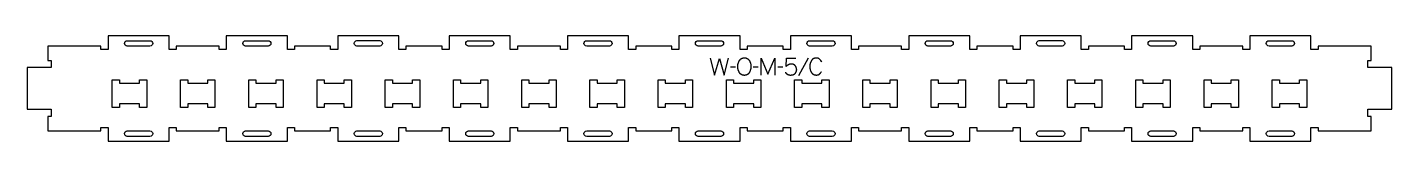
# Model space of a CAD drawing. Extents: x -1200 to 1200, y -93 to 93.
import ezdxf

# ---------------------------------------------------------------- set-up
doc = ezdxf.new("R2010")
doc.units = 0
for name, color, linetype in [('1_ANYTOOL_1MMDEEP_LABELS_S', 2, 'CONTINUOUS'), ('3_ANYTOOL_CUTTHROUGH_INSID', 4, 'CONTINUOUS'), ('4_ANYTOOL_CUTTHROUGH_OUTSI', 5, 'CONTINUOUS')]:
    doc.layers.add(name, color=color, linetype=linetype)

msp = doc.modelspace()

# ---------------------------------------------------------------- linework, layer by layer
at = {"layer": '1_ANYTOOL_1MMDEEP_LABELS_S'}
for p, q in [((173.8, 53.2), (156.6, 22.5)), ((45.6, 37.6), (36.9, 37.5)), ((85.7, 37.6), (76.9, 37.5)), ((129.2, 37.6), (120.4, 37.5))]:
    msp.add_line(p, q, dxfattribs=at)
for points in [[(1.3, 53.7), (9, 23.7), (17.4, 52.8), (25.9, 23.7), (33.4, 53.7)], [(90.8, 23.7), (90.8, 53.7), (102.8, 25.3), (114.8, 53.6), (114.8, 23.7)], [(133.5, 28.5), (133.7, 28.2), (133.9, 27.9), (134.1, 27.6), (134.3, 27.3), (134.5, 27.1), (134.8, 26.8), (135, 26.6), (135.3, 26.4), (135.5, 26.2), (135.7, 26), (136, 25.8), (136.3, 25.6), (136.5, 25.4), (136.8, 25.2), (137.1, 25), (137.3, 24.9), (137.6, 24.7), (137.9, 24.6), (138.2, 24.5), (138.5, 24.4), (138.8, 24.3), (139.1, 24.2), (139.4, 24.1), (139.7, 24), (140.1, 23.9), (140.4, 23.9), (140.7, 23.8), (141, 23.8), (141.4, 23.7), (141.7, 23.7), (142.1, 23.7), (142.4, 23.7), (142.8, 23.7), (143.2, 23.7), (143.6, 23.7), (144, 23.8), (144.4, 23.8), (144.8, 23.8), (145.2, 23.9), (145.5, 24), (145.9, 24), (146.3, 24.1), (146.6, 24.2), (146.9, 24.3), (147.3, 24.4), (147.6, 24.5), (147.9, 24.6), (148.2, 24.7), (148.4, 24.8), (148.6, 24.9), (148.7, 25), (148.9, 25), (149, 25.1), (149.2, 25.2), (149.3, 25.3), (149.4, 25.4), (149.6, 25.5), (149.7, 25.6), (149.9, 25.7), (150, 25.8), (150.1, 26), (150.3, 26.1), (150.4, 26.2), (150.5, 26.3), (150.7, 26.5), (150.8, 26.6), (150.9, 26.8), (151, 26.9), (151.1, 27.1), (151.3, 27.2), (151.4, 27.4), (151.5, 27.5), (151.6, 27.7), (151.7, 27.9), (151.8, 28.1), (151.9, 28.2), (152.1, 28.6), (152.3, 29), (152.4, 29.3), (152.5, 29.5), (152.6, 29.8), (152.7, 30), (152.8, 30.2), (152.9, 30.5), (153, 30.7), (153, 31), (153.1, 31.2), (153.1, 31.4), (153.2, 31.7), (153.2, 31.9), (153.2, 32.2), (153.2, 32.4), (153.3, 32.6), (153.3, 32.9), (153.3, 33.1), (153.2, 33.4), (153.2, 33.7), (153.2, 33.9), (153.2, 34.2), (153.2, 34.4), (153.1, 34.7), (153.1, 34.9), (153.1, 35.2), (153, 35.4), (153, 35.7), (152.9, 35.9), (152.9, 36.1), (152.8, 36.4), (152.7, 36.6), (152.7, 36.8), (152.6, 37), (152.5, 37.3), (152.4, 37.5), (152.3, 37.7), (152.2, 37.9), (152.1, 38.1), (152, 38.3), (151.9, 38.5), (151.8, 38.7), (151.7, 38.9), (151.5, 39.1), (151.4, 39.3), (151.3, 39.5), (151.1, 39.7), (151, 39.9), (150.9, 40.1), (150.7, 40.3), (150.5, 40.4), (150.4, 40.6), (150.2, 40.8), (150.1, 40.9), (149.9, 41.1), (149.7, 41.2), (149.5, 41.3), (149.3, 41.5), (149.1, 41.6), (149, 41.7), (148.8, 41.8), (148.6, 42), (148.3, 42.1), (148.1, 42.2), (147.9, 42.3), (147.7, 42.3), (147.5, 42.4), (147.3, 42.5), (147, 42.6), (146.8, 42.6), (146.5, 42.7), (146.3, 42.8), (146.1, 42.8), (145.8, 42.8), (145.5, 42.9), (145.3, 42.9), (145, 42.9), (144.7, 43), (144.5, 43), (144.2, 43), (143.9, 43), (143.6, 43), (143.2, 43), (142.9, 42.9), (142.5, 42.9), (142.2, 42.9), (141.9, 42.8), (141.6, 42.8), (141.2, 42.7), (140.9, 42.6), (140.6, 42.5), (140.3, 42.4), (140, 42.3), (139.7, 42.2), (139.5, 42.1), (139.2, 42), (138.9, 41.8), (138.4, 41.5), (138.1, 41.4), (137.8, 41.2), (137.5, 41), (137.3, 40.9), (137, 40.7), (136.7, 40.5), (136.5, 40.3), (136.2, 40.1), (136, 39.9), (135.7, 39.6), (135.4, 39.4), (135.2, 39.2), (134.7, 38.7), (135.4, 53.7), (151.6, 53.7)]]:
    msp.add_lwpolyline(points, dxfattribs=at)
msp.add_lwpolyline([(61.7, 54), (62.1, 54), (62.5, 54), (62.8, 54), (63, 54), (63.2, 54), (63.3, 53.9), (63.5, 53.9), (63.7, 53.9), (63.8, 53.8), (64, 53.8), (64.2, 53.8), (64.3, 53.7), (64.5, 53.7), (64.6, 53.6), (64.8, 53.6), (65, 53.5), (65.1, 53.5), (65.3, 53.4), (65.4, 53.3), (65.6, 53.3), (65.7, 53.2), (65.9, 53.1), (66, 53.1), (66.1, 53), (66.3, 52.9), (66.4, 52.8), (66.5, 52.7), (66.7, 52.6), (67.1, 52.4), (67.3, 52.2), (67.6, 52), (67.8, 51.8), (68.1, 51.6), (68.3, 51.3), (68.5, 51.1), (68.7, 50.9), (68.9, 50.6), (69.1, 50.4), (69.3, 50.2), (69.5, 49.9), (69.7, 49.6), (69.9, 49.4), (70.1, 49.1), (70.4, 48.5), (70.6, 48.2), (70.7, 47.9), (70.9, 47.7), (71, 47.4), (71.2, 47), (71.3, 46.7), (71.4, 46.4), (71.5, 46.1), (71.7, 45.8), (71.8, 45.5), (71.9, 45.1), (72, 44.8), (72.1, 44.5), (72.1, 44.1), (72.4, 43.1), (72.5, 42.4), (72.6, 41.8), (72.7, 41.1), (72.8, 40.5), (72.8, 39.8), (72.8, 39.2), (72.9, 38.5), (72.8, 37.9), (72.8, 37.3), (72.8, 36.6), (72.7, 36), (72.6, 35.3), (72.5, 34.7), (72.3, 34.1), (72.2, 33.4), (72, 32.8), (71.8, 32.2), (71.5, 31.5), (71.3, 30.9), (71, 30.2), (70.7, 29.6), (70.4, 29), (70.1, 28.3), (69.9, 28), (69.7, 27.7), (69.5, 27.4), (69.3, 27.1), (69.1, 26.9), (68.9, 26.6), (68.7, 26.3), (68.5, 26.1), (68.4, 26), (68.3, 25.9), (68.2, 25.8), (68, 25.6), (67.9, 25.5), (67.8, 25.4), (67.7, 25.3), (67.6, 25.2), (67.4, 25.1), (67.3, 25), (67.2, 24.9), (67.1, 24.8), (66.9, 24.8), (66.8, 24.7), (66.7, 24.6), (66.5, 24.5), (66.4, 24.4), (66.2, 24.4), (66.1, 24.3), (66, 24.2), (65.8, 24.1), (65.7, 24.1), (65.5, 24), (65.4, 23.9), (65.2, 23.9), (65.1, 23.8), (64.9, 23.8), (64.8, 23.7), (64.5, 23.6), (64.1, 23.5), (63.8, 23.5), (63.5, 23.4), (63.2, 23.4), (62.8, 23.3), (62.5, 23.3), (62.1, 23.3), (61.7, 23.2), (61.4, 23.2), (61, 23.2), (60.6, 23.3), (60.2, 23.3), (59.9, 23.3), (59.5, 23.4), (59.2, 23.4), (58.8, 23.5), (58.5, 23.6), (58.2, 23.6), (57.8, 23.7), (57.7, 23.8), (57.5, 23.8), (57.4, 23.9), (57.2, 24), (57.1, 24), (56.9, 24.1), (56.8, 24.2), (56.6, 24.2), (56.5, 24.3), (56.3, 24.4), (56.2, 24.4), (56, 24.5), (55.9, 24.6), (55.8, 24.7), (55.6, 24.8), (55.5, 24.9), (55.4, 25), (55.2, 25.1), (55.1, 25.2), (55, 25.3), (54.9, 25.4), (54.7, 25.5), (54.6, 25.6), (54.5, 25.7), (54.4, 25.8), (54.2, 25.9), (54.1, 26), (54, 26.1), (53.9, 26.3), (53.8, 26.4), (53.6, 26.7), (53.4, 26.9), (53.2, 27.2), (53, 27.5), (52.8, 27.8), (52.6, 28.1), (52.4, 28.4), (52.1, 29.1), (51.8, 29.7), (51.5, 30.4), (51.2, 31), (51, 31.7), (50.7, 32.3), (50.5, 33), (50.4, 33.6), (50.2, 34.3), (50.1, 34.9), (49.9, 35.6), (49.8, 36.2), (49.8, 36.9), (49.7, 37.5), (49.7, 38.2), (49.7, 38.8), (49.7, 39.5), (49.7, 40.2), (49.8, 40.9), (49.9, 41.6), (50, 42.2), (50.1, 42.9), (50.2, 43.6), (50.4, 44.2), (50.6, 44.9), (50.8, 45.5), (51, 46.1), (51.3, 46.8), (51.6, 47.4), (51.9, 48), (52.2, 48.6), (52.5, 49.2), (52.7, 49.5), (52.9, 49.8), (53.1, 50.1), (53.3, 50.3), (53.5, 50.6), (53.8, 50.8), (54, 51.1), (54.2, 51.3), (54.3, 51.4), (54.4, 51.5), (54.6, 51.7), (54.7, 51.8), (54.8, 51.9), (54.9, 52), (55.1, 52.1), (55.2, 52.2), (55.3, 52.2), (55.5, 52.3), (55.6, 52.4), (55.7, 52.5), (55.9, 52.6), (56, 52.7), (56.2, 52.8), (56.3, 52.8), (56.4, 52.9), (56.6, 53), (56.9, 53.1), (57.2, 53.2), (57.5, 53.4), (57.8, 53.5), (58.1, 53.6), (58.5, 53.7), (58.8, 53.7), (59.1, 53.8), (59.5, 53.9), (59.8, 53.9), (60.2, 54), (60.6, 54), (60.9, 54), (61.3, 54)], close=True, dxfattribs=at)
msp.add_lwpolyline([(197.4, 46.2, 0.131103), (193.7, 51.6), (193.5, 51.7), (193.4, 51.8), (193.2, 51.9), (193, 52.1), (192.9, 52.2), (192.7, 52.3), (192.5, 52.4), (192.4, 52.5), (192.2, 52.6), (192, 52.7), (191.8, 52.8), (191.7, 52.9), (191.5, 52.9), (191.3, 53), (191.1, 53.1), (190.9, 53.2), (190.7, 53.2), (190.5, 53.3), (190.3, 53.3), (190.1, 53.4), (189.9, 53.4), (189.7, 53.5), (189.5, 53.5), (189.3, 53.6), (189.1, 53.6), (188.9, 53.6), (188.7, 53.6), (188.5, 53.7), (188.3, 53.7), (188, 53.7), (187.8, 53.7), (187.6, 53.7), (187.2, 53.7), (186.9, 53.7), (186.6, 53.7), (186.2, 53.6), (185.9, 53.6), (185.6, 53.5), (185.3, 53.5), (185, 53.4), (184.7, 53.3), (184.4, 53.2), (184.1, 53.1), (183.8, 53), (183.5, 52.9), (183.4, 52.9), (183.3, 52.8), (183.1, 52.7), (183, 52.7), (182.9, 52.6), (182.7, 52.5), (182.6, 52.4), (182.5, 52.4), (182.3, 52.3), (182.2, 52.2), (182.1, 52.1), (182, 52), (181.7, 51.9), (181.5, 51.7), (181.3, 51.5), (181, 51.3), (180.8, 51.1), (180.6, 50.8), (180.4, 50.6), (180.2, 50.3), (180, 50.1), (179.8, 49.8), (179.6, 49.6), (179.4, 49.3), (179.2, 49), (178.9, 48.4), (178.6, 47.8), (178.3, 47.2), (178, 46.6), (177.8, 46), (177.5, 45.4), (177.3, 44.7), (177.1, 44.1), (177, 43.4), (176.8, 42.8), (176.7, 42.1), (176.6, 41.5), (176.5, 40.8), (176.5, 40.1), (176.5, 39.4), (176.4, 38.7), (176.5, 38), (176.5, 37.3), (176.5, 36.6), (176.6, 36), (176.7, 35.3), (176.8, 34.6), (177, 34), (177.2, 33.3), (177.3, 32.7), (177.5, 32), (177.8, 31.4), (178, 30.8), (178.3, 30.2), (178.6, 29.6), (178.9, 29), (179.3, 28.4), (179.5, 28.1), (179.6, 27.8), (179.8, 27.5), (180, 27.3), (180.2, 27), (180.5, 26.8), (180.7, 26.6), (180.9, 26.3), (181.1, 26.1), (181.4, 25.9), (181.6, 25.7), (181.8, 25.5), (182, 25.4), (182.1, 25.3), (182.2, 25.3), (182.3, 25.2), (182.5, 25.1), (182.6, 25), (182.7, 24.9), (182.9, 24.9), (183.1, 24.7), (183.4, 24.6), (183.7, 24.5), (184, 24.4), (184.3, 24.3), (184.6, 24.2), (184.9, 24.1), (185.2, 24), (185.5, 23.9), (185.9, 23.9), (186.2, 23.8), (186.5, 23.8), (186.9, 23.7), (187.2, 23.7), (187.6, 23.7), (187.9, 23.7), (188.3, 23.7), (188.7, 23.7), (188.9, 23.7), (189.1, 23.8), (189.2, 23.8), (189.4, 23.8), (189.6, 23.8), (189.8, 23.9), (189.9, 23.9), (190.1, 23.9), (190.3, 24), (190.4, 24), (190.6, 24.1), (190.8, 24.1), (190.9, 24.2), (191.1, 24.2), (191.3, 24.3), (191.4, 24.3), (191.6, 24.4), (191.7, 24.5), (191.9, 24.5), (192, 24.6), (192.2, 24.7), (192.3, 24.8), (192.5, 24.9), (192.6, 24.9), (192.7, 25), (192.9, 25.1), (193, 25.2), (193.2, 25.3), (193.4, 25.5), (193.7, 25.8), (193.9, 26), (194.2, 26.2), (194.4, 26.4), (194.7, 26.7), (194.9, 26.9), (195.1, 27.2), (195.4, 27.5), (195.6, 27.7), (195.8, 28), (196, 28.3), (196.2, 28.6), (196.4, 28.9), (196.6, 29.2), (196.8, 29.5)], format="xyb", dxfattribs=at)
at = {"layer": '3_ANYTOOL_CUTTHROUGH_INSID'}
for points in [[(-984, 74.7), (-1024, 74.7, -1), (-1024, 84.2), (-984, 84.2, -1)], [(-776, 74.7), (-816, 74.7, -1), (-816, 84.2), (-776, 84.2, -1)], [(-580, 74.8), (-620, 74.8, -1), (-620, 84.3), (-580, 84.3, -1)], [(-384, 74.7), (-424, 74.7, -1), (-424, 84.2), (-384, 84.2, -1)], [(-176, 74.7), (-216, 74.7, -1), (-216, 84.2), (-176, 84.2, -1)], [(-20, 74.7, -1), (-20, 84.2), (20, 84.2, -1), (20, 74.7)], [(176, 74.7, -1), (176, 84.2), (216, 84.2, -1), (216, 74.7)], [(384, 74.7, -1), (384, 84.2), (424, 84.2, -1), (424, 74.7)], [(580, 74.8, -1), (580, 84.3), (620, 84.3, -1), (620, 74.8)], [(776, 74.7, -1), (776, 84.2), (816, 84.2, -1), (816, 74.7)], [(984, 74.7, -1), (984, 84.2), (1024, 84.2, -1), (1024, 74.7)], [(-984, -74.8, -1), (-984, -84.3), (-1024, -84.3, -1), (-1024, -74.8)], [(-776, -74.8, -1), (-776, -84.3), (-816, -84.3, -1), (-816, -74.8)], [(-580, -74.8, -1), (-580, -84.3), (-620, -84.3, -1), (-620, -74.8)], [(-384, -74.8, -1), (-384, -84.3), (-424, -84.3, -1), (-424, -74.8)], [(-176, -74.8, -1), (-176, -84.3), (-216, -84.3, -1), (-216, -74.8)], [(-20, -74.8), (20, -74.8, -1), (20, -84.3), (-20, -84.3, -1)], [(176, -74.8), (216, -74.8, -1), (216, -84.3), (176, -84.3, -1)], [(384, -74.8), (424, -74.8, -1), (424, -84.3), (384, -84.3, -1)], [(580, -74.8), (620, -74.8, -1), (620, -84.3), (580, -84.3, -1)], [(776, -74.8), (816, -74.8, -1), (816, -84.3), (776, -84.3, -1)], [(984, -74.8), (1024, -74.8, -1), (1024, -84.3), (984, -84.3, -1)]]:
    msp.add_lwpolyline(points, format="xyb", close=True, dxfattribs=at)
for points in [[(-1002.2, 9.2), (-1002.2, 15.2), (-989.7, 15.2), (-989.7, -33.3), (-1002.2, -33.3), (-1002.2, -27.3), (-1037.7, -27.3), (-1037.7, -33.3), (-1050.2, -33.3), (-1050.2, 15.2), (-1037.7, 15.2), (-1037.7, 9.2)], [(-882.2, 9.2), (-882.2, 15.2), (-869.7, 15.2), (-869.7, -33.3), (-882.2, -33.3), (-882.2, -27.3), (-917.7, -27.3), (-917.7, -33.3), (-930.2, -33.3), (-930.2, 15.2), (-917.7, 15.2), (-917.7, 9.2)], [(-762.2, 9.2), (-762.2, 15.2), (-749.7, 15.2), (-749.7, -33.3), (-762.2, -33.3), (-762.2, -27.3), (-797.7, -27.3), (-797.7, -33.3), (-810.2, -33.3), (-810.2, 15.2), (-797.7, 15.2), (-797.7, 9.2)], [(-642.2, 9.2), (-642.2, 15.2), (-629.7, 15.2), (-629.7, -33.3), (-642.2, -33.3), (-642.2, -27.3), (-677.7, -27.3), (-677.7, -33.3), (-690.2, -33.3), (-690.2, 15.2), (-677.7, 15.2), (-677.7, 9.2)], [(-522.2, 9.2), (-522.2, 15.2), (-509.7, 15.2), (-509.7, -33.3), (-522.2, -33.3), (-522.2, -27.3), (-557.7, -27.3), (-557.7, -33.3), (-570.2, -33.3), (-570.2, 15.2), (-557.7, 15.2), (-557.7, 9.2)], [(-402.2, 9.2), (-402.2, 15.2), (-389.7, 15.2), (-389.7, -33.3), (-402.2, -33.3), (-402.2, -27.3), (-437.7, -27.3), (-437.7, -33.3), (-450.2, -33.3), (-450.2, 15.2), (-437.7, 15.2), (-437.7, 9.2)], [(-282.2, 9.2), (-282.2, 15.2), (-269.7, 15.2), (-269.7, -33.3), (-282.2, -33.3), (-282.2, -27.3), (-317.7, -27.3), (-317.7, -33.3), (-330.2, -33.3), (-330.2, 15.2), (-317.7, 15.2), (-317.7, 9.2)], [(-162.2, 9.2), (-162.2, 15.2), (-149.7, 15.2), (-149.7, -33.3), (-162.2, -33.3), (-162.2, -27.3), (-197.7, -27.3), (-197.7, -33.3), (-210.2, -33.3), (-210.2, 15.2), (-197.7, 15.2), (-197.7, 9.2)], [(-42.2, 9.2), (-42.2, 15.2), (-29.7, 15.2), (-29.7, -33.3), (-42.2, -33.3), (-42.2, -27.3), (-77.7, -27.3), (-77.7, -33.3), (-90.2, -33.3), (-90.2, 15.2), (-77.7, 15.2), (-77.7, 9.2)], [(42.2, 9.2), (77.8, 9.2), (77.8, 15.2), (90.2, 15.2), (90.2, -33.3), (77.8, -33.3), (77.8, -27.3), (42.2, -27.3), (42.2, -33.3), (29.7, -33.3), (29.7, 15.2), (42.2, 15.2)], [(162.2, 9.2), (197.8, 9.2), (197.8, 15.2), (210.2, 15.2), (210.2, -33.3), (197.8, -33.3), (197.8, -27.3), (162.2, -27.3), (162.2, -33.3), (149.7, -33.3), (149.7, 15.2), (162.2, 15.2)], [(282.2, 9.2), (317.8, 9.2), (317.8, 15.2), (330.2, 15.2), (330.2, -33.3), (317.8, -33.3), (317.8, -27.3), (282.2, -27.3), (282.2, -33.3), (269.7, -33.3), (269.7, 15.2), (282.2, 15.2)], [(402.2, 9.2), (437.8, 9.2), (437.8, 15.2), (450.2, 15.2), (450.2, -33.3), (437.8, -33.3), (437.8, -27.3), (402.2, -27.3), (402.2, -33.3), (389.7, -33.3), (389.7, 15.2), (402.2, 15.2)], [(522.2, 9.2), (557.8, 9.2), (557.8, 15.2), (570.2, 15.2), (570.2, -33.3), (557.8, -33.3), (557.8, -27.3), (522.2, -27.3), (522.2, -33.3), (509.7, -33.3), (509.7, 15.2), (522.2, 15.2)], [(642.2, 9.2), (677.8, 9.2), (677.8, 15.2), (690.2, 15.2), (690.2, -33.3), (677.8, -33.3), (677.8, -27.3), (642.2, -27.3), (642.2, -33.3), (629.7, -33.3), (629.7, 15.2), (642.2, 15.2)], [(762.2, 9.2), (797.8, 9.2), (797.8, 15.2), (810.2, 15.2), (810.2, -33.3), (797.8, -33.3), (797.8, -27.3), (762.2, -27.3), (762.2, -33.3), (749.7, -33.3), (749.7, 15.2), (762.2, 15.2)], [(882.2, 9.2), (917.7, 9.2), (917.7, 15.2), (930.2, 15.2), (930.2, -33.3), (917.7, -33.3), (917.7, -27.3), (882.2, -27.3), (882.2, -33.3), (869.7, -33.3), (869.7, 15.2), (882.2, 15.2)], [(1002.2, 9.2), (1037.7, 9.2), (1037.7, 15.2), (1050.2, 15.2), (1050.2, -33.3), (1037.7, -33.3), (1037.7, -27.3), (1002.2, -27.3), (1002.2, -33.3), (989.7, -33.3), (989.7, 15.2), (1002.2, 15.2)]]:
    msp.add_lwpolyline(points, close=True, dxfattribs=at)
at = {"layer": '4_ANYTOOL_CUTTHROUGH_OUTSI'}
msp.add_lwpolyline([(-66.2, 74.7), (-129.8, 74.7), (-129.8, 69, -0.414214), (-130, 68.7), (-142, 68.7, -0.414214), (-142.3, 69), (-142.3, 92.7), (-249.8, 92.7), (-249.8, 69, -0.414214), (-250, 68.7), (-262, 68.7, -0.414214), (-262.3, 69), (-262.3, 74.7), (-337.8, 74.7), (-337.8, 69, -0.414214), (-338, 68.7), (-350, 68.7, -0.414214), (-350.3, 69), (-350.3, 92.7), (-457.8, 92.7), (-457.8, 69, -0.414214), (-458, 68.7), (-470, 68.7, -0.414214), (-470.3, 69), (-470.3, 74.7), (-533.8, 74.8), (-533.8, 69, -0.414214), (-534, 68.8), (-546, 68.8, -0.414214), (-546.3, 69), (-546.3, 92.8), (-653.8, 92.8), (-653.8, 69, -0.414214), (-654, 68.8), (-666, 68.8, -0.414214), (-666.3, 69), (-666.3, 74.8), (-729.8, 74.7), (-729.8, 69, -0.414214), (-730, 68.7), (-742, 68.7, -0.414214), (-742.3, 69), (-742.3, 92.7), (-849.8, 92.7), (-849.8, 69, -0.414214), (-850, 68.7), (-862, 68.7, -0.414214), (-862.3, 69), (-862.3, 74.7), (-937.8, 74.7), (-937.8, 69, -0.414214), (-938, 68.7), (-950, 68.7, -0.414214), (-950.3, 69), (-950.3, 92.7), (-1057.8, 92.7), (-1057.8, 69, -0.414214), (-1058, 68.7), (-1070, 68.7, -0.414214), (-1070.3, 69), (-1070.3, 74.7), (-1163.7, 74.7), (-1163.7, 49.3), (-1158, 49.3, -0.414214), (-1157.8, 49), (-1157.8, 37, -0.414214), (-1158, 36.8), (-1199.8, 36.8), (-1199.8, -36.7), (-1158, -36.7, -0.414214), (-1157.8, -37), (-1157.8, -49, -0.414214), (-1158, -49.2), (-1163.7, -49.2), (-1163.7, -74.8), (-1070.3, -74.8), (-1070.3, -69, -0.414214), (-1070, -68.8), (-1058, -68.8, -0.414214), (-1057.8, -69), (-1057.8, -92.8), (-950.3, -92.8), (-950.3, -69, -0.414214), (-950, -68.8), (-938, -68.8, -0.414214), (-937.8, -69), (-937.8, -74.8), (-862.3, -74.8), (-862.3, -69, -0.414214), (-862, -68.8), (-850, -68.8, -0.414214), (-849.8, -69), (-849.8, -92.8), (-742.3, -92.8), (-742.3, -69, -0.414214), (-742, -68.8), (-730, -68.8, -0.414214), (-729.8, -69), (-729.8, -74.8), (-666.3, -74.8), (-666.3, -69, -0.414214), (-666, -68.8), (-654, -68.8, -0.414214), (-653.8, -69), (-653.8, -92.8), (-546.3, -92.8), (-546.3, -69, -0.414214), (-546, -68.8), (-534, -68.8, -0.414214), (-533.8, -69), (-533.8, -74.8), (-470.3, -74.8), (-470.3, -69, -0.414214), (-470, -68.8), (-458, -68.8, -0.414214), (-457.8, -69), (-457.8, -92.8), (-350.3, -92.8), (-350.3, -69, -0.414214), (-350, -68.8), (-338, -68.8, -0.414214), (-337.8, -69), (-337.8, -74.8), (-262.3, -74.8), (-262.3, -69, -0.414214), (-262, -68.8), (-250, -68.8, -0.414214), (-249.8, -69), (-249.8, -92.8), (-142.3, -92.8), (-142.3, -69, -0.414214), (-142, -68.8), (-130, -68.8, -0.414214), (-129.8, -69), (-129.8, -74.8), (-66.2, -74.8), (-66.2, -69, -0.414214), (-66, -68.8), (-54, -68.8, -0.414214), (-53.7, -69), (-53.7, -92.8), (53.8, -92.8), (53.8, -69, -0.414214), (54, -68.8), (66, -68.8, -0.414214), (66.2, -69), (66.2, -74.8), (129.8, -74.8), (129.8, -69, -0.414214), (130, -68.8), (142, -68.8, -0.414214), (142.3, -69), (142.3, -92.8), (249.8, -92.8), (249.8, -69, -0.414214), (250, -68.8), (262, -68.8, -0.414214), (262.3, -69), (262.3, -74.8), (337.8, -74.8), (337.8, -69, -0.414214), (338, -68.8), (350, -68.8, -0.414214), (350.3, -69), (350.3, -92.8), (457.8, -92.8), (457.8, -69, -0.414214), (458, -68.8), (470, -68.8, -0.414214), (470.3, -69), (470.3, -74.8), (533.8, -74.8), (533.8, -69, -0.414214), (534, -68.8), (546, -68.8, -0.414214), (546.3, -69), (546.3, -92.8), (653.8, -92.8), (653.8, -69, -0.414214), (654, -68.8), (666, -68.8, -0.414214), (666.3, -69), (666.3, -74.8), (729.8, -74.8), (729.8, -69, -0.414214), (730, -68.8), (742, -68.8, -0.414214), (742.3, -69), (742.3, -92.8), (849.8, -92.8), (849.8, -69, -0.414214), (850, -68.8), (862, -68.8, -0.414214), (862.3, -69), (862.3, -74.8), (937.8, -74.8), (937.8, -69, -0.414214), (938, -68.8), (950, -68.8, -0.414214), (950.3, -69), (950.3, -92.8), (1057.8, -92.8), (1057.8, -69, -0.414214), (1058, -68.8), (1070, -68.8, -0.414214), (1070.3, -69), (1070.3, -74.8), (1163.7, -74.8), (1163.7, -49.2), (1158, -49.2, -0.414214), (1157.8, -49), (1157.8, -37, -0.414214), (1158, -36.7), (1199.8, -36.7), (1199.8, 36.8), (1158, 36.8, -0.414214), (1157.8, 37), (1157.8, 49, -0.414214), (1158, 49.3), (1163.7, 49.3), (1163.7, 74.7), (1070.3, 74.7), (1070.3, 69, -0.414214), (1070, 68.7), (1058, 68.7, -0.414214), (1057.8, 69), (1057.8, 92.7), (950.3, 92.7), (950.3, 69, -0.414214), (950, 68.7), (938, 68.7, -0.414214), (937.8, 69), (937.8, 74.7), (862.3, 74.7), (862.3, 69, -0.414214), (862, 68.7), (850, 68.7, -0.414214), (849.8, 69), (849.8, 92.7), (742.3, 92.7), (742.3, 69, -0.414214), (742, 68.7), (730, 68.7, -0.414214), (729.8, 69), (729.8, 74.7), (666.3, 74.8), (666.3, 69, -0.414214), (666, 68.8), (654, 68.8, -0.414214), (653.8, 69), (653.8, 92.8), (546.3, 92.8), (546.3, 69, -0.414214), (546, 68.8), (534, 68.8, -0.414214), (533.8, 69), (533.8, 74.8), (470.3, 74.7), (470.3, 69, -0.414214), (470, 68.7), (458, 68.7, -0.414214), (457.8, 69), (457.8, 92.7), (350.3, 92.7), (350.3, 69, -0.414214), (350, 68.7), (338, 68.7, -0.414214), (337.8, 69), (337.8, 74.7), (262.3, 74.7), (262.3, 69, -0.414214), (262, 68.7), (250, 68.7, -0.414214), (249.8, 69), (249.8, 92.7), (142.3, 92.7), (142.3, 69, -0.414214), (142, 68.7), (130, 68.7, -0.414214), (129.8, 69), (129.8, 74.7), (66.2, 74.7), (66.2, 69, -0.414214), (66, 68.7), (54, 68.7, -0.414214), (53.8, 69), (53.8, 92.7), (-53.7, 92.7), (-53.7, 69, -0.414214), (-54, 68.7), (-66, 68.7, -0.414214), (-66.2, 69)], format="xyb", close=True, dxfattribs=at)

doc.saveas('drawing.dxf')
